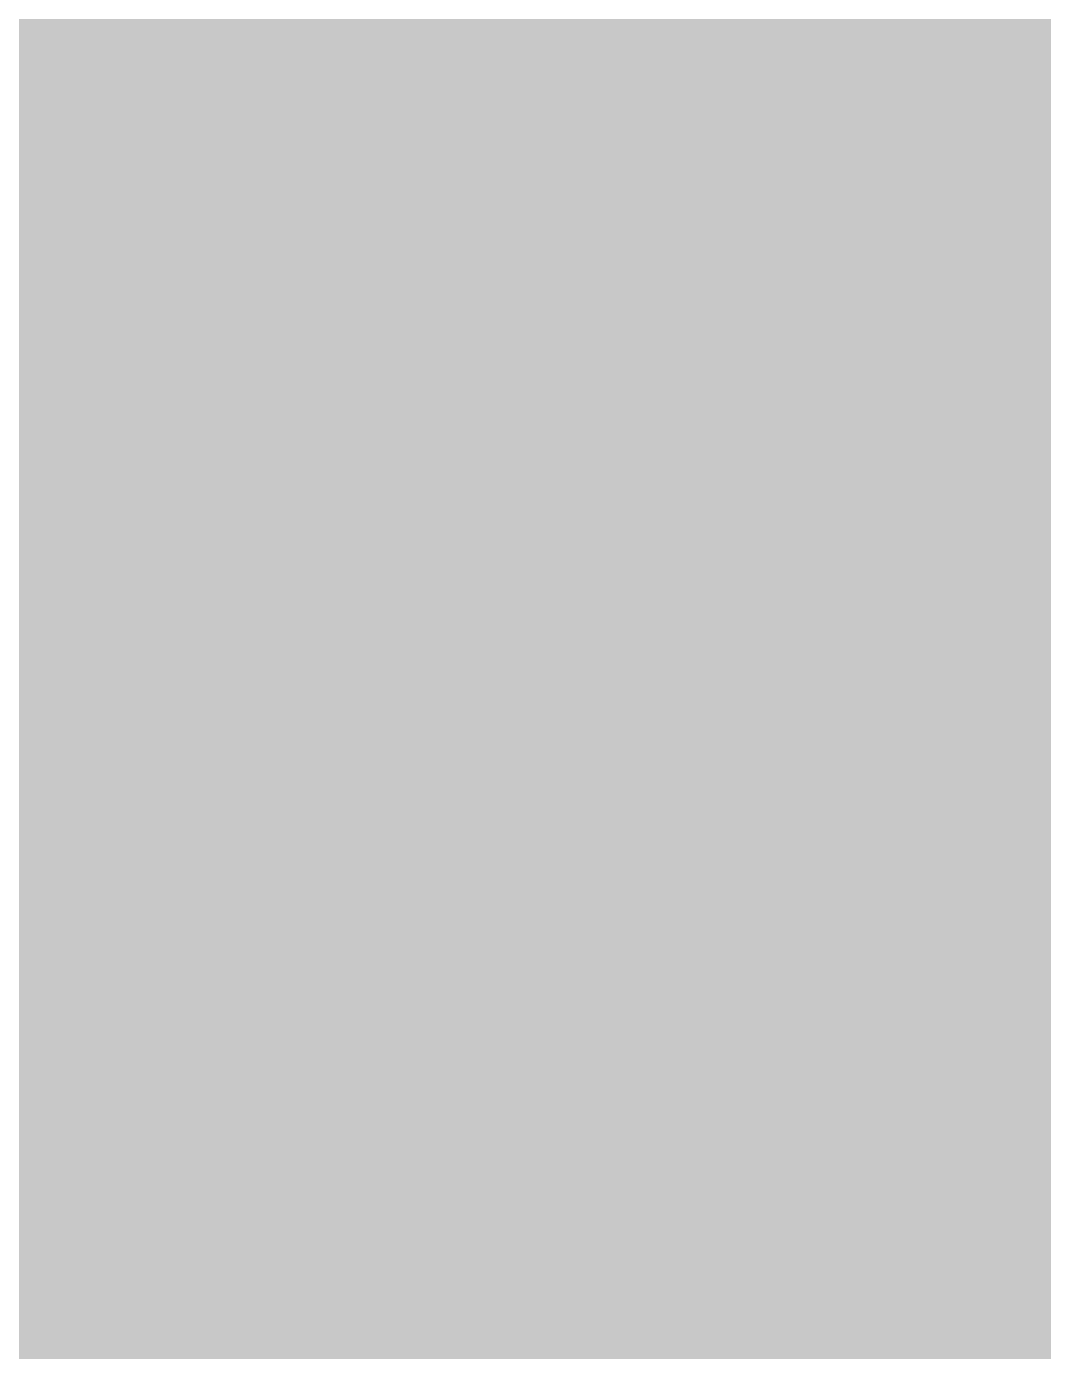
# Model space of a CAD drawing. Header units: millimetres. Extents: x 0 to 210, y 0 to 297.
# Drawn here: x 82.04 to 92.41, y 225.11 to 238.63 of the extents above; entities that cross this region are included whole.
import ezdxf

# ---------------------------------------------------------------- set-up
doc = ezdxf.new("R2010")
doc.units = ezdxf.units.MM
doc.linetypes.add('K5LT32805', pattern=[0])

# ---------------------------------------------------------------- blocks, each defined once
blk = doc.blocks.new('U573')
at = {"true_color": 0x00ffff}
for points in [[(81.745, 238.433), (81.784, 238.444), (83.405, 238.444), (83.431, 238.433)], [(81.784, 238.444), (81.853, 238.463), (83.318, 238.463), (83.405, 238.444)], [(81.853, 238.463), (81.909, 238.468), (83.295, 238.468), (83.318, 238.463)], [(81.909, 238.468), (81.965, 238.473), (83.215, 238.473), (83.295, 238.468)], [(81.499, 238.261), (81.552, 238.318), (83.625, 238.318), (83.685, 238.261)], [(81.552, 238.318), (81.581, 238.339), (83.603, 238.339), (83.625, 238.318)], [(81.581, 238.339), (81.643, 238.384), (83.533, 238.384), (83.603, 238.339)], [(81.643, 238.384), (81.677, 238.4), (83.509, 238.4), (83.533, 238.384)], [(81.677, 238.4), (81.745, 238.433), (83.431, 238.433), (83.509, 238.4)], [(81.413, 238.142), (81.432, 238.17), (83.751, 238.17), (83.765, 238.142)], [(81.432, 238.17), (81.475, 238.236), (83.703, 238.236), (83.751, 238.17)], [(81.475, 238.236), (81.499, 238.261), (83.685, 238.261), (83.703, 238.236)], [(81.353, 237.96), (81.37, 238.038), (83.809, 238.038), (83.83, 237.96)], [(81.37, 238.038), (81.383, 238.069), (83.8, 238.069), (83.809, 238.038)], [(81.383, 238.069), (81.413, 238.142), (83.765, 238.142), (83.8, 238.069)], [(81.34, 237.848), (81.345, 237.928), (83.833, 237.928), (83.84, 237.848)], [(81.345, 237.928), (81.353, 237.96), (83.83, 237.96), (83.833, 237.928)], [(81.34, 235.098), (81.34, 237.848), (83.84, 237.848), (83.84, 235.098)], [(81.348, 235.019), (81.34, 235.098), (83.84, 235.098), (83.835, 235.019)], [(81.35, 234.986), (81.348, 235.019), (83.835, 235.019), (83.828, 234.986)], [(81.372, 234.909), (81.35, 234.986), (83.828, 234.986), (83.811, 234.909)], [(81.381, 234.878), (81.372, 234.909), (83.811, 234.909), (83.798, 234.878)], [(81.416, 234.805), (81.381, 234.878), (83.798, 234.878), (83.767, 234.805)], [(81.43, 234.776), (81.416, 234.805), (83.767, 234.805), (83.749, 234.776)], [(81.478, 234.711), (81.43, 234.776), (83.749, 234.776), (83.706, 234.711)], [(81.496, 234.685), (81.478, 234.711), (83.706, 234.711), (83.682, 234.685)], [(81.556, 234.629), (81.496, 234.685), (83.682, 234.685), (83.628, 234.629)], [(81.578, 234.608), (81.556, 234.629), (83.628, 234.629), (83.599, 234.608)], [(81.647, 234.563), (81.578, 234.608), (83.599, 234.608), (83.537, 234.563)], [(81.672, 234.546), (81.647, 234.563), (83.537, 234.563), (83.504, 234.546)], [(81.75, 234.513), (81.672, 234.546), (83.504, 234.546), (83.436, 234.513)], [(81.776, 234.503), (81.75, 234.513), (83.436, 234.513), (83.397, 234.503)], [(81.863, 234.483), (81.776, 234.503), (83.397, 234.503), (83.327, 234.483)], [(81.886, 234.478), (81.863, 234.483), (83.327, 234.483), (83.272, 234.478)], [(81.965, 234.473), (81.886, 234.478), (83.272, 234.478), (83.215, 234.473)]]:
    blk.add_hatch(color=4, dxfattribs=at).paths.add_polyline_path(points)
blk = doc.blocks.new('U574')
at = {"true_color": 0x00ffff}
for points in [[(85.745, 238.433), (85.784, 238.444), (87.405, 238.444), (87.431, 238.433)], [(85.784, 238.444), (85.853, 238.463), (87.318, 238.463), (87.405, 238.444)], [(85.853, 238.463), (85.909, 238.468), (87.295, 238.468), (87.318, 238.463)], [(85.909, 238.468), (85.965, 238.473), (87.215, 238.473), (87.295, 238.468)], [(85.499, 238.261), (85.552, 238.318), (87.625, 238.318), (87.685, 238.261)], [(85.552, 238.318), (85.581, 238.339), (87.603, 238.339), (87.625, 238.318)], [(85.581, 238.339), (85.643, 238.384), (87.533, 238.384), (87.603, 238.339)], [(85.643, 238.384), (85.677, 238.4), (87.509, 238.4), (87.533, 238.384)], [(85.677, 238.4), (85.745, 238.433), (87.431, 238.433), (87.509, 238.4)], [(85.413, 238.142), (85.432, 238.17), (87.751, 238.17), (87.765, 238.142)], [(85.432, 238.17), (85.475, 238.236), (87.703, 238.236), (87.751, 238.17)], [(85.475, 238.236), (85.499, 238.261), (87.685, 238.261), (87.703, 238.236)], [(85.353, 237.96), (85.37, 238.038), (87.809, 238.038), (87.83, 237.96)], [(85.37, 238.038), (85.383, 238.069), (87.8, 238.069), (87.809, 238.038)], [(85.383, 238.069), (85.413, 238.142), (87.765, 238.142), (87.8, 238.069)], [(85.34, 237.848), (85.345, 237.928), (87.833, 237.928), (87.84, 237.848)], [(85.345, 237.928), (85.353, 237.96), (87.83, 237.96), (87.833, 237.928)], [(85.34, 235.098), (85.34, 237.848), (87.84, 237.848), (87.84, 235.098)], [(85.348, 235.019), (85.34, 235.098), (87.84, 235.098), (87.835, 235.019)], [(85.35, 234.986), (85.348, 235.019), (87.835, 235.019), (87.828, 234.986)], [(85.372, 234.909), (85.35, 234.986), (87.828, 234.986), (87.811, 234.909)], [(85.381, 234.878), (85.372, 234.909), (87.811, 234.909), (87.798, 234.878)], [(85.416, 234.805), (85.381, 234.878), (87.798, 234.878), (87.767, 234.805)], [(85.43, 234.776), (85.416, 234.805), (87.767, 234.805), (87.749, 234.776)], [(85.478, 234.711), (85.43, 234.776), (87.749, 234.776), (87.706, 234.711)], [(85.496, 234.685), (85.478, 234.711), (87.706, 234.711), (87.682, 234.685)], [(85.556, 234.629), (85.496, 234.685), (87.682, 234.685), (87.628, 234.629)], [(85.578, 234.608), (85.556, 234.629), (87.628, 234.629), (87.599, 234.608)], [(85.647, 234.563), (85.578, 234.608), (87.599, 234.608), (87.537, 234.563)], [(85.672, 234.546), (85.647, 234.563), (87.537, 234.563), (87.504, 234.546)], [(85.75, 234.513), (85.672, 234.546), (87.504, 234.546), (87.436, 234.513)], [(85.776, 234.503), (85.75, 234.513), (87.436, 234.513), (87.397, 234.503)], [(85.863, 234.483), (85.776, 234.503), (87.397, 234.503), (87.327, 234.483)], [(85.886, 234.478), (85.863, 234.483), (87.327, 234.483), (87.272, 234.478)], [(85.965, 234.473), (85.886, 234.478), (87.272, 234.478), (87.215, 234.473)]]:
    blk.add_hatch(color=4, dxfattribs=at).paths.add_polyline_path(points)
blk = doc.blocks.new('U575')
at = {"true_color": 0x00ffff}
for points in [[(85.581, 229.089), (85.643, 229.134), (87.533, 229.134), (87.603, 229.089)], [(85.643, 229.134), (85.677, 229.15), (87.509, 229.15), (87.533, 229.134)], [(85.677, 229.15), (85.745, 229.183), (87.431, 229.183), (87.509, 229.15)], [(85.745, 229.183), (85.784, 229.194), (87.405, 229.194), (87.431, 229.183)], [(85.784, 229.194), (85.853, 229.213), (87.318, 229.213), (87.405, 229.194)], [(85.853, 229.213), (85.909, 229.218), (87.295, 229.218), (87.318, 229.213)], [(85.909, 229.218), (85.965, 229.223), (87.215, 229.223), (87.295, 229.218)], [(85.432, 228.92), (85.475, 228.986), (87.703, 228.986), (87.751, 228.92)], [(85.475, 228.986), (85.499, 229.011), (87.685, 229.011), (87.703, 228.986)], [(85.499, 229.011), (85.552, 229.068), (87.625, 229.068), (87.685, 229.011)], [(85.552, 229.068), (85.581, 229.089), (87.603, 229.089), (87.625, 229.068)], [(85.383, 228.819), (85.413, 228.892), (87.765, 228.892), (87.8, 228.819)], [(85.413, 228.892), (85.432, 228.92), (87.751, 228.92), (87.765, 228.892)], [(85.345, 228.678), (85.353, 228.71), (87.83, 228.71), (87.833, 228.678)], [(85.353, 228.71), (85.37, 228.788), (87.809, 228.788), (87.83, 228.71)], [(85.37, 228.788), (85.383, 228.819), (87.8, 228.819), (87.809, 228.788)], [(85.34, 228.598), (85.345, 228.678), (87.833, 228.678), (87.84, 228.598)], [(85.34, 225.848), (85.34, 228.598), (87.84, 228.598), (87.84, 225.848)], [(85.348, 225.769), (85.34, 225.848), (87.84, 225.848), (87.835, 225.769)], [(85.35, 225.736), (85.348, 225.769), (87.835, 225.769), (87.828, 225.736)], [(85.372, 225.659), (85.35, 225.736), (87.828, 225.736), (87.811, 225.659)], [(85.381, 225.628), (85.372, 225.659), (87.811, 225.659), (87.798, 225.628)], [(85.416, 225.555), (85.381, 225.628), (87.798, 225.628), (87.767, 225.555)], [(85.43, 225.526), (85.416, 225.555), (87.767, 225.555), (87.749, 225.526)], [(85.478, 225.461), (85.43, 225.526), (87.749, 225.526), (87.706, 225.461)], [(85.496, 225.435), (85.478, 225.461), (87.706, 225.461), (87.682, 225.435)], [(85.556, 225.379), (85.496, 225.435), (87.682, 225.435), (87.628, 225.379)], [(85.578, 225.358), (85.556, 225.379), (87.628, 225.379), (87.599, 225.358)], [(85.647, 225.313), (85.578, 225.358), (87.599, 225.358), (87.537, 225.313)], [(85.672, 225.296), (85.647, 225.313), (87.537, 225.313), (87.504, 225.296)], [(85.75, 225.263), (85.672, 225.296), (87.504, 225.296), (87.436, 225.263)], [(85.776, 225.253), (85.75, 225.263), (87.436, 225.263), (87.397, 225.253)], [(85.863, 225.233), (85.776, 225.253), (87.397, 225.253), (87.327, 225.233)], [(85.886, 225.228), (85.863, 225.233), (87.327, 225.233), (87.272, 225.228)], [(85.965, 225.223), (85.886, 225.228), (87.272, 225.228), (87.215, 225.223)]]:
    blk.add_hatch(color=4, dxfattribs=at).paths.add_polyline_path(points)
blk = doc.blocks.new('U576')
at = {"true_color": 0x00ffff}
for points in [[(89.581, 229.089), (89.643, 229.134), (91.533, 229.134), (91.603, 229.089)], [(89.643, 229.134), (89.677, 229.15), (91.509, 229.15), (91.533, 229.134)], [(89.677, 229.15), (89.745, 229.183), (91.431, 229.183), (91.509, 229.15)], [(89.745, 229.183), (89.784, 229.194), (91.405, 229.194), (91.431, 229.183)], [(89.784, 229.194), (89.853, 229.213), (91.318, 229.213), (91.405, 229.194)], [(89.853, 229.213), (89.909, 229.218), (91.295, 229.218), (91.318, 229.213)], [(89.909, 229.218), (89.965, 229.223), (91.215, 229.223), (91.295, 229.218)], [(89.432, 228.92), (89.475, 228.986), (91.703, 228.986), (91.751, 228.92)], [(89.475, 228.986), (89.499, 229.011), (91.685, 229.011), (91.703, 228.986)], [(89.499, 229.011), (89.552, 229.068), (91.625, 229.068), (91.685, 229.011)], [(89.552, 229.068), (89.581, 229.089), (91.603, 229.089), (91.625, 229.068)], [(89.383, 228.819), (89.413, 228.892), (91.765, 228.892), (91.8, 228.819)], [(89.413, 228.892), (89.432, 228.92), (91.751, 228.92), (91.765, 228.892)], [(89.345, 228.678), (89.353, 228.71), (91.83, 228.71), (91.833, 228.678)], [(89.353, 228.71), (89.37, 228.788), (91.809, 228.788), (91.83, 228.71)], [(89.37, 228.788), (89.383, 228.819), (91.8, 228.819), (91.809, 228.788)], [(89.34, 228.598), (89.345, 228.678), (91.833, 228.678), (91.84, 228.598)], [(89.34, 225.848), (89.34, 228.598), (91.84, 228.598), (91.84, 225.848)], [(89.348, 225.769), (89.34, 225.848), (91.84, 225.848), (91.835, 225.769)], [(89.35, 225.736), (89.348, 225.769), (91.835, 225.769), (91.828, 225.736)], [(89.372, 225.659), (89.35, 225.736), (91.828, 225.736), (91.811, 225.659)], [(89.381, 225.628), (89.372, 225.659), (91.811, 225.659), (91.798, 225.628)], [(89.416, 225.555), (89.381, 225.628), (91.798, 225.628), (91.767, 225.555)], [(89.43, 225.526), (89.416, 225.555), (91.767, 225.555), (91.749, 225.526)], [(89.478, 225.461), (89.43, 225.526), (91.749, 225.526), (91.706, 225.461)], [(89.496, 225.435), (89.478, 225.461), (91.706, 225.461), (91.682, 225.435)], [(89.556, 225.379), (89.496, 225.435), (91.682, 225.435), (91.628, 225.379)], [(89.578, 225.358), (89.556, 225.379), (91.628, 225.379), (91.599, 225.358)], [(89.647, 225.313), (89.578, 225.358), (91.599, 225.358), (91.537, 225.313)], [(89.672, 225.296), (89.647, 225.313), (91.537, 225.313), (91.504, 225.296)], [(89.75, 225.263), (89.672, 225.296), (91.504, 225.296), (91.436, 225.263)], [(89.776, 225.253), (89.75, 225.263), (91.436, 225.263), (91.397, 225.253)], [(89.863, 225.233), (89.776, 225.253), (91.397, 225.253), (91.327, 225.233)], [(89.886, 225.228), (89.863, 225.233), (91.327, 225.233), (91.272, 225.228)], [(89.965, 225.223), (89.886, 225.228), (91.272, 225.228), (91.215, 225.223)]]:
    blk.add_hatch(color=4, dxfattribs=at).paths.add_polyline_path(points)
blk = doc.blocks.new('U577')
at = {"true_color": 0x00ffff}
for points in [[(81.581, 229.089), (81.643, 229.134), (83.533, 229.134), (83.603, 229.089)], [(81.643, 229.134), (81.677, 229.15), (83.509, 229.15), (83.533, 229.134)], [(81.677, 229.15), (81.745, 229.183), (83.431, 229.183), (83.509, 229.15)], [(81.745, 229.183), (81.784, 229.194), (83.405, 229.194), (83.431, 229.183)], [(81.784, 229.194), (81.853, 229.213), (83.318, 229.213), (83.405, 229.194)], [(81.853, 229.213), (81.909, 229.218), (83.295, 229.218), (83.318, 229.213)], [(81.909, 229.218), (81.965, 229.223), (83.215, 229.223), (83.295, 229.218)], [(81.432, 228.92), (81.475, 228.986), (83.703, 228.986), (83.751, 228.92)], [(81.475, 228.986), (81.499, 229.011), (83.685, 229.011), (83.703, 228.986)], [(81.499, 229.011), (81.552, 229.068), (83.625, 229.068), (83.685, 229.011)], [(81.552, 229.068), (81.581, 229.089), (83.603, 229.089), (83.625, 229.068)], [(81.383, 228.819), (81.413, 228.892), (83.765, 228.892), (83.8, 228.819)], [(81.413, 228.892), (81.432, 228.92), (83.751, 228.92), (83.765, 228.892)], [(81.345, 228.678), (81.353, 228.71), (83.83, 228.71), (83.833, 228.678)], [(81.353, 228.71), (81.37, 228.788), (83.809, 228.788), (83.83, 228.71)], [(81.37, 228.788), (81.383, 228.819), (83.8, 228.819), (83.809, 228.788)], [(81.34, 228.598), (81.345, 228.678), (83.833, 228.678), (83.84, 228.598)], [(81.34, 225.848), (81.34, 228.598), (83.84, 228.598), (83.84, 225.848)], [(81.348, 225.769), (81.34, 225.848), (83.84, 225.848), (83.835, 225.769)], [(81.35, 225.736), (81.348, 225.769), (83.835, 225.769), (83.828, 225.736)], [(81.372, 225.659), (81.35, 225.736), (83.828, 225.736), (83.811, 225.659)], [(81.381, 225.628), (81.372, 225.659), (83.811, 225.659), (83.798, 225.628)], [(81.416, 225.555), (81.381, 225.628), (83.798, 225.628), (83.767, 225.555)], [(81.43, 225.526), (81.416, 225.555), (83.767, 225.555), (83.749, 225.526)], [(81.478, 225.461), (81.43, 225.526), (83.749, 225.526), (83.706, 225.461)], [(81.496, 225.435), (81.478, 225.461), (83.706, 225.461), (83.682, 225.435)], [(81.556, 225.379), (81.496, 225.435), (83.682, 225.435), (83.628, 225.379)], [(81.578, 225.358), (81.556, 225.379), (83.628, 225.379), (83.599, 225.358)], [(81.647, 225.313), (81.578, 225.358), (83.599, 225.358), (83.537, 225.313)], [(81.672, 225.296), (81.647, 225.313), (83.537, 225.313), (83.504, 225.296)], [(81.75, 225.263), (81.672, 225.296), (83.504, 225.296), (83.436, 225.263)], [(81.776, 225.253), (81.75, 225.263), (83.436, 225.263), (83.397, 225.253)], [(81.863, 225.233), (81.776, 225.253), (83.397, 225.253), (83.327, 225.233)], [(81.886, 225.228), (81.863, 225.233), (83.327, 225.233), (83.272, 225.228)], [(81.965, 225.223), (81.886, 225.228), (83.272, 225.228), (83.215, 225.223)]]:
    blk.add_hatch(color=4, dxfattribs=at).paths.add_polyline_path(points)
blk = doc.blocks.new('U578')
at = {"true_color": 0x00ffff}
for points in [[(89.745, 238.433), (89.784, 238.444), (91.405, 238.444), (91.431, 238.433)], [(89.784, 238.444), (89.853, 238.463), (91.318, 238.463), (91.405, 238.444)], [(89.853, 238.463), (89.909, 238.468), (91.295, 238.468), (91.318, 238.463)], [(89.909, 238.468), (89.965, 238.473), (91.215, 238.473), (91.295, 238.468)], [(89.499, 238.261), (89.552, 238.318), (91.625, 238.318), (91.685, 238.261)], [(89.552, 238.318), (89.581, 238.339), (91.603, 238.339), (91.625, 238.318)], [(89.581, 238.339), (89.643, 238.384), (91.533, 238.384), (91.603, 238.339)], [(89.643, 238.384), (89.677, 238.4), (91.509, 238.4), (91.533, 238.384)], [(89.677, 238.4), (89.745, 238.433), (91.431, 238.433), (91.509, 238.4)], [(89.413, 238.142), (89.432, 238.17), (91.751, 238.17), (91.765, 238.142)], [(89.432, 238.17), (89.475, 238.236), (91.703, 238.236), (91.751, 238.17)], [(89.475, 238.236), (89.499, 238.261), (91.685, 238.261), (91.703, 238.236)], [(89.353, 237.96), (89.37, 238.038), (91.809, 238.038), (91.83, 237.96)], [(89.37, 238.038), (89.383, 238.069), (91.8, 238.069), (91.809, 238.038)], [(89.383, 238.069), (89.413, 238.142), (91.765, 238.142), (91.8, 238.069)], [(89.34, 237.848), (89.345, 237.928), (91.833, 237.928), (91.84, 237.848)], [(89.345, 237.928), (89.353, 237.96), (91.83, 237.96), (91.833, 237.928)], [(89.34, 235.098), (89.34, 237.848), (91.84, 237.848), (91.84, 235.098)], [(89.348, 235.019), (89.34, 235.098), (91.84, 235.098), (91.835, 235.019)], [(89.35, 234.986), (89.348, 235.019), (91.835, 235.019), (91.828, 234.986)], [(89.372, 234.909), (89.35, 234.986), (91.828, 234.986), (91.811, 234.909)], [(89.381, 234.878), (89.372, 234.909), (91.811, 234.909), (91.798, 234.878)], [(89.416, 234.805), (89.381, 234.878), (91.798, 234.878), (91.767, 234.805)], [(89.43, 234.776), (89.416, 234.805), (91.767, 234.805), (91.749, 234.776)], [(89.478, 234.711), (89.43, 234.776), (91.749, 234.776), (91.706, 234.711)], [(89.496, 234.685), (89.478, 234.711), (91.706, 234.711), (91.682, 234.685)], [(89.556, 234.629), (89.496, 234.685), (91.682, 234.685), (91.628, 234.629)], [(89.578, 234.608), (89.556, 234.629), (91.628, 234.629), (91.599, 234.608)], [(89.647, 234.563), (89.578, 234.608), (91.599, 234.608), (91.537, 234.563)], [(89.672, 234.546), (89.647, 234.563), (91.537, 234.563), (91.504, 234.546)], [(89.75, 234.513), (89.672, 234.546), (91.504, 234.546), (91.436, 234.513)], [(89.776, 234.503), (89.75, 234.513), (91.436, 234.513), (91.397, 234.503)], [(89.863, 234.483), (89.776, 234.503), (91.397, 234.503), (91.327, 234.483)], [(89.886, 234.478), (89.863, 234.483), (91.327, 234.483), (91.272, 234.478)], [(89.965, 234.473), (89.886, 234.478), (91.272, 234.478), (91.215, 234.473)]]:
    blk.add_hatch(color=4, dxfattribs=at).paths.add_polyline_path(points)
blk = doc.blocks.new('U1171')
at = {"true_color": 0x0000ff}
for points in [[(81.844, 238.565), (81.947, 238.573), (83.263, 238.573), (83.32, 238.565)], [(81.947, 238.573), (81.965, 238.575), (83.215, 238.575), (83.263, 238.573)], [(81.515, 238.418), (81.579, 238.461), (83.606, 238.461), (83.662, 238.418)], [(81.579, 238.461), (81.616, 238.485), (83.56, 238.485), (83.606, 238.461)], [(81.616, 238.485), (81.688, 238.518), (83.498, 238.518), (83.56, 238.485)], [(81.688, 238.518), (81.727, 238.535), (83.446, 238.535), (83.498, 238.518)], [(81.727, 238.535), (81.808, 238.555), (83.383, 238.555), (83.446, 238.535)], [(81.808, 238.555), (81.844, 238.565), (83.32, 238.565), (83.383, 238.555)], [(81.398, 238.299), (81.426, 238.335), (83.751, 238.335), (83.785, 238.299)], [(81.426, 238.335), (81.482, 238.388), (83.702, 238.388), (83.751, 238.335)], [(81.482, 238.388), (81.515, 238.418), (83.662, 238.418), (83.702, 238.388)], [(81.296, 238.131), (81.331, 238.198), (83.852, 238.198), (83.882, 238.131)], [(81.331, 238.198), (81.352, 238.239), (83.825, 238.239), (83.852, 238.198)], [(81.352, 238.239), (81.398, 238.299), (83.785, 238.299), (83.825, 238.239)], [(81.258, 238.016), (81.282, 238.087), (83.902, 238.087), (83.92, 238.016)], [(81.282, 238.087), (81.296, 238.131), (83.882, 238.131), (83.902, 238.087)], [(81.24, 237.896), (81.251, 237.969), (83.932, 237.969), (83.938, 237.896)], [(81.251, 237.969), (81.258, 238.016), (83.92, 238.016), (83.932, 237.969)], [(81.239, 237.848), (81.24, 237.896), (83.938, 237.896), (83.942, 237.848)], [(81.239, 235.098), (81.239, 237.848), (83.942, 237.848), (83.942, 235.098)], [(81.243, 235.051), (81.239, 235.098), (83.942, 235.098), (83.94, 235.051)], [(81.249, 234.977), (81.243, 235.051), (83.94, 235.051), (83.929, 234.977)], [(81.261, 234.931), (81.249, 234.977), (83.929, 234.977), (83.922, 234.931)], [(81.279, 234.86), (81.261, 234.931), (83.922, 234.931), (83.899, 234.86)], [(81.299, 234.815), (81.279, 234.86), (83.899, 234.86), (83.885, 234.815)], [(81.328, 234.749), (81.299, 234.815), (83.885, 234.815), (83.85, 234.749)], [(81.355, 234.708), (81.328, 234.749), (83.85, 234.749), (83.828, 234.708)], [(81.395, 234.648), (81.355, 234.708), (83.828, 234.708), (83.782, 234.648)], [(81.429, 234.611), (81.395, 234.648), (83.782, 234.648), (83.755, 234.611)], [(81.478, 234.559), (81.429, 234.611), (83.755, 234.611), (83.699, 234.559)], [(81.519, 234.528), (81.478, 234.559), (83.699, 234.559), (83.666, 234.528)], [(81.575, 234.485), (81.519, 234.528), (83.666, 234.528), (83.601, 234.485)], [(81.621, 234.461), (81.575, 234.485), (83.601, 234.485), (83.565, 234.461)], [(81.682, 234.429), (81.621, 234.461), (83.565, 234.461), (83.492, 234.429)], [(81.734, 234.412), (81.682, 234.429), (83.492, 234.429), (83.454, 234.412)], [(81.798, 234.391), (81.734, 234.412), (83.454, 234.412), (83.373, 234.391)], [(81.861, 234.382), (81.798, 234.391), (83.373, 234.391), (83.336, 234.382)], [(81.918, 234.373), (81.861, 234.382), (83.336, 234.382), (83.234, 234.373)], [(81.965, 234.372), (81.918, 234.373), (83.234, 234.373), (83.215, 234.372)]]:
    blk.add_hatch(color=5, dxfattribs=at).paths.add_polyline_path(points)
blk = doc.blocks.new('U1172')
at = {"true_color": 0x0000ff}
for points in [[(85.844, 238.565), (85.947, 238.573), (87.263, 238.573), (87.32, 238.565)], [(85.947, 238.573), (85.965, 238.575), (87.215, 238.575), (87.263, 238.573)], [(85.515, 238.418), (85.579, 238.461), (87.606, 238.461), (87.662, 238.418)], [(85.579, 238.461), (85.616, 238.485), (87.56, 238.485), (87.606, 238.461)], [(85.616, 238.485), (85.688, 238.518), (87.498, 238.518), (87.56, 238.485)], [(85.688, 238.518), (85.727, 238.535), (87.446, 238.535), (87.498, 238.518)], [(85.727, 238.535), (85.808, 238.555), (87.383, 238.555), (87.446, 238.535)], [(85.808, 238.555), (85.844, 238.565), (87.32, 238.565), (87.383, 238.555)], [(85.398, 238.299), (85.426, 238.335), (87.751, 238.335), (87.785, 238.299)], [(85.426, 238.335), (85.482, 238.388), (87.702, 238.388), (87.751, 238.335)], [(85.482, 238.388), (85.515, 238.418), (87.662, 238.418), (87.702, 238.388)], [(85.296, 238.131), (85.331, 238.198), (87.852, 238.198), (87.882, 238.131)], [(85.331, 238.198), (85.352, 238.239), (87.825, 238.239), (87.852, 238.198)], [(85.352, 238.239), (85.398, 238.299), (87.785, 238.299), (87.825, 238.239)], [(85.258, 238.016), (85.282, 238.087), (87.902, 238.087), (87.92, 238.016)], [(85.282, 238.087), (85.296, 238.131), (87.882, 238.131), (87.902, 238.087)], [(85.24, 237.896), (85.251, 237.969), (87.932, 237.969), (87.938, 237.896)], [(85.251, 237.969), (85.258, 238.016), (87.92, 238.016), (87.932, 237.969)], [(85.239, 237.848), (85.24, 237.896), (87.938, 237.896), (87.942, 237.848)], [(85.239, 235.098), (85.239, 237.848), (87.942, 237.848), (87.942, 235.098)], [(85.243, 235.051), (85.239, 235.098), (87.942, 235.098), (87.94, 235.051)], [(85.249, 234.977), (85.243, 235.051), (87.94, 235.051), (87.929, 234.977)], [(85.261, 234.931), (85.249, 234.977), (87.929, 234.977), (87.922, 234.931)], [(85.279, 234.86), (85.261, 234.931), (87.922, 234.931), (87.899, 234.86)], [(85.299, 234.815), (85.279, 234.86), (87.899, 234.86), (87.885, 234.815)], [(85.328, 234.749), (85.299, 234.815), (87.885, 234.815), (87.85, 234.749)], [(85.355, 234.708), (85.328, 234.749), (87.85, 234.749), (87.828, 234.708)], [(85.395, 234.648), (85.355, 234.708), (87.828, 234.708), (87.782, 234.648)], [(85.429, 234.611), (85.395, 234.648), (87.782, 234.648), (87.755, 234.611)], [(85.478, 234.559), (85.429, 234.611), (87.755, 234.611), (87.699, 234.559)], [(85.519, 234.528), (85.478, 234.559), (87.699, 234.559), (87.666, 234.528)], [(85.575, 234.485), (85.519, 234.528), (87.666, 234.528), (87.601, 234.485)], [(85.621, 234.461), (85.575, 234.485), (87.601, 234.485), (87.565, 234.461)], [(85.682, 234.429), (85.621, 234.461), (87.565, 234.461), (87.492, 234.429)], [(85.734, 234.412), (85.682, 234.429), (87.492, 234.429), (87.454, 234.412)], [(85.798, 234.391), (85.734, 234.412), (87.454, 234.412), (87.373, 234.391)], [(85.861, 234.382), (85.798, 234.391), (87.373, 234.391), (87.336, 234.382)], [(85.918, 234.373), (85.861, 234.382), (87.336, 234.382), (87.234, 234.373)], [(85.965, 234.372), (85.918, 234.373), (87.234, 234.373), (87.215, 234.372)]]:
    blk.add_hatch(color=5, dxfattribs=at).paths.add_polyline_path(points)
blk = doc.blocks.new('U1173')
at = {"true_color": 0x0000ff}
for points in [[(85.616, 229.235), (85.688, 229.268), (87.498, 229.268), (87.56, 229.235)], [(85.688, 229.268), (85.727, 229.285), (87.446, 229.285), (87.498, 229.268)], [(85.727, 229.285), (85.808, 229.305), (87.383, 229.305), (87.446, 229.285)], [(85.808, 229.305), (85.844, 229.315), (87.32, 229.315), (87.383, 229.305)], [(85.844, 229.315), (85.947, 229.323), (87.263, 229.323), (87.32, 229.315)], [(85.947, 229.323), (85.965, 229.325), (87.215, 229.325), (87.263, 229.323)], [(85.426, 229.085), (85.482, 229.138), (87.702, 229.138), (87.751, 229.085)], [(85.482, 229.138), (85.515, 229.168), (87.662, 229.168), (87.702, 229.138)], [(85.515, 229.168), (85.579, 229.211), (87.606, 229.211), (87.662, 229.168)], [(85.579, 229.211), (85.616, 229.235), (87.56, 229.235), (87.606, 229.211)], [(85.331, 228.948), (85.352, 228.989), (87.825, 228.989), (87.852, 228.948)], [(85.352, 228.989), (85.398, 229.049), (87.785, 229.049), (87.825, 228.989)], [(85.398, 229.049), (85.426, 229.085), (87.751, 229.085), (87.785, 229.049)], [(85.282, 228.837), (85.296, 228.881), (87.882, 228.881), (87.902, 228.837)], [(85.296, 228.881), (85.331, 228.948), (87.852, 228.948), (87.882, 228.881)], [(85.24, 228.646), (85.251, 228.719), (87.932, 228.719), (87.938, 228.646)], [(85.251, 228.719), (85.258, 228.766), (87.92, 228.766), (87.932, 228.719)], [(85.258, 228.766), (85.282, 228.837), (87.902, 228.837), (87.92, 228.766)], [(85.239, 228.598), (85.24, 228.646), (87.938, 228.646), (87.942, 228.598)], [(85.239, 225.848), (85.239, 228.598), (87.942, 228.598), (87.942, 225.848)], [(85.243, 225.801), (85.239, 225.848), (87.942, 225.848), (87.94, 225.801)], [(85.249, 225.727), (85.243, 225.801), (87.94, 225.801), (87.929, 225.727)], [(85.261, 225.681), (85.249, 225.727), (87.929, 225.727), (87.922, 225.681)], [(85.279, 225.61), (85.261, 225.681), (87.922, 225.681), (87.899, 225.61)], [(85.299, 225.565), (85.279, 225.61), (87.899, 225.61), (87.885, 225.565)], [(85.328, 225.499), (85.299, 225.565), (87.885, 225.565), (87.85, 225.499)], [(85.355, 225.458), (85.328, 225.499), (87.85, 225.499), (87.828, 225.458)], [(85.395, 225.398), (85.355, 225.458), (87.828, 225.458), (87.782, 225.398)], [(85.429, 225.361), (85.395, 225.398), (87.782, 225.398), (87.755, 225.361)], [(85.478, 225.309), (85.429, 225.361), (87.755, 225.361), (87.699, 225.309)], [(85.519, 225.278), (85.478, 225.309), (87.699, 225.309), (87.666, 225.278)], [(85.575, 225.235), (85.519, 225.278), (87.666, 225.278), (87.601, 225.235)], [(85.621, 225.211), (85.575, 225.235), (87.601, 225.235), (87.565, 225.211)], [(85.682, 225.179), (85.621, 225.211), (87.565, 225.211), (87.492, 225.179)], [(85.734, 225.162), (85.682, 225.179), (87.492, 225.179), (87.454, 225.162)], [(85.798, 225.141), (85.734, 225.162), (87.454, 225.162), (87.373, 225.141)], [(85.861, 225.132), (85.798, 225.141), (87.373, 225.141), (87.336, 225.132)], [(85.918, 225.123), (85.861, 225.132), (87.336, 225.132), (87.234, 225.123)], [(85.965, 225.122), (85.918, 225.123), (87.234, 225.123), (87.215, 225.122)]]:
    blk.add_hatch(color=5, dxfattribs=at).paths.add_polyline_path(points)
blk = doc.blocks.new('U1174')
at = {"true_color": 0x0000ff}
for points in [[(89.616, 229.235), (89.688, 229.268), (91.498, 229.268), (91.56, 229.235)], [(89.688, 229.268), (89.727, 229.285), (91.446, 229.285), (91.498, 229.268)], [(89.727, 229.285), (89.808, 229.305), (91.383, 229.305), (91.446, 229.285)], [(89.808, 229.305), (89.844, 229.315), (91.32, 229.315), (91.383, 229.305)], [(89.844, 229.315), (89.947, 229.323), (91.263, 229.323), (91.32, 229.315)], [(89.947, 229.323), (89.965, 229.325), (91.215, 229.325), (91.263, 229.323)], [(89.426, 229.085), (89.482, 229.138), (91.702, 229.138), (91.751, 229.085)], [(89.482, 229.138), (89.515, 229.168), (91.662, 229.168), (91.702, 229.138)], [(89.515, 229.168), (89.579, 229.211), (91.606, 229.211), (91.662, 229.168)], [(89.579, 229.211), (89.616, 229.235), (91.56, 229.235), (91.606, 229.211)], [(89.331, 228.948), (89.352, 228.989), (91.825, 228.989), (91.852, 228.948)], [(89.352, 228.989), (89.398, 229.049), (91.785, 229.049), (91.825, 228.989)], [(89.398, 229.049), (89.426, 229.085), (91.751, 229.085), (91.785, 229.049)], [(89.282, 228.837), (89.296, 228.881), (91.882, 228.881), (91.902, 228.837)], [(89.296, 228.881), (89.331, 228.948), (91.852, 228.948), (91.882, 228.881)], [(89.24, 228.646), (89.251, 228.719), (91.932, 228.719), (91.938, 228.646)], [(89.251, 228.719), (89.258, 228.766), (91.92, 228.766), (91.932, 228.719)], [(89.258, 228.766), (89.282, 228.837), (91.902, 228.837), (91.92, 228.766)], [(89.239, 228.598), (89.24, 228.646), (91.938, 228.646), (91.942, 228.598)], [(89.239, 225.848), (89.239, 228.598), (91.942, 228.598), (91.942, 225.848)], [(89.243, 225.801), (89.239, 225.848), (91.942, 225.848), (91.94, 225.801)], [(89.249, 225.727), (89.243, 225.801), (91.94, 225.801), (91.929, 225.727)], [(89.261, 225.681), (89.249, 225.727), (91.929, 225.727), (91.922, 225.681)], [(89.279, 225.61), (89.261, 225.681), (91.922, 225.681), (91.899, 225.61)], [(89.299, 225.565), (89.279, 225.61), (91.899, 225.61), (91.885, 225.565)], [(89.328, 225.499), (89.299, 225.565), (91.885, 225.565), (91.85, 225.499)], [(89.355, 225.458), (89.328, 225.499), (91.85, 225.499), (91.828, 225.458)], [(89.395, 225.398), (89.355, 225.458), (91.828, 225.458), (91.782, 225.398)], [(89.429, 225.361), (89.395, 225.398), (91.782, 225.398), (91.755, 225.361)], [(89.478, 225.309), (89.429, 225.361), (91.755, 225.361), (91.699, 225.309)], [(89.519, 225.278), (89.478, 225.309), (91.699, 225.309), (91.666, 225.278)], [(89.575, 225.235), (89.519, 225.278), (91.666, 225.278), (91.601, 225.235)], [(89.621, 225.211), (89.575, 225.235), (91.601, 225.235), (91.565, 225.211)], [(89.682, 225.179), (89.621, 225.211), (91.565, 225.211), (91.492, 225.179)], [(89.734, 225.162), (89.682, 225.179), (91.492, 225.179), (91.454, 225.162)], [(89.798, 225.141), (89.734, 225.162), (91.454, 225.162), (91.373, 225.141)], [(89.861, 225.132), (89.798, 225.141), (91.373, 225.141), (91.336, 225.132)], [(89.918, 225.123), (89.861, 225.132), (91.336, 225.132), (91.234, 225.123)], [(89.965, 225.122), (89.918, 225.123), (91.234, 225.123), (91.215, 225.122)]]:
    blk.add_hatch(color=5, dxfattribs=at).paths.add_polyline_path(points)
blk = doc.blocks.new('U1175')
at = {"true_color": 0x0000ff}
for points in [[(81.616, 229.235), (81.688, 229.268), (83.498, 229.268), (83.56, 229.235)], [(81.688, 229.268), (81.727, 229.285), (83.446, 229.285), (83.498, 229.268)], [(81.727, 229.285), (81.808, 229.305), (83.383, 229.305), (83.446, 229.285)], [(81.808, 229.305), (81.844, 229.315), (83.32, 229.315), (83.383, 229.305)], [(81.844, 229.315), (81.947, 229.323), (83.263, 229.323), (83.32, 229.315)], [(81.947, 229.323), (81.965, 229.325), (83.215, 229.325), (83.263, 229.323)], [(81.426, 229.085), (81.482, 229.138), (83.702, 229.138), (83.751, 229.085)], [(81.482, 229.138), (81.515, 229.168), (83.662, 229.168), (83.702, 229.138)], [(81.515, 229.168), (81.579, 229.211), (83.606, 229.211), (83.662, 229.168)], [(81.579, 229.211), (81.616, 229.235), (83.56, 229.235), (83.606, 229.211)], [(81.331, 228.948), (81.352, 228.989), (83.825, 228.989), (83.852, 228.948)], [(81.352, 228.989), (81.398, 229.049), (83.785, 229.049), (83.825, 228.989)], [(81.398, 229.049), (81.426, 229.085), (83.751, 229.085), (83.785, 229.049)], [(81.282, 228.837), (81.296, 228.881), (83.882, 228.881), (83.902, 228.837)], [(81.296, 228.881), (81.331, 228.948), (83.852, 228.948), (83.882, 228.881)], [(81.24, 228.646), (81.251, 228.719), (83.932, 228.719), (83.938, 228.646)], [(81.251, 228.719), (81.258, 228.766), (83.92, 228.766), (83.932, 228.719)], [(81.258, 228.766), (81.282, 228.837), (83.902, 228.837), (83.92, 228.766)], [(81.239, 228.598), (81.24, 228.646), (83.938, 228.646), (83.942, 228.598)], [(81.239, 225.848), (81.239, 228.598), (83.942, 228.598), (83.942, 225.848)], [(81.243, 225.801), (81.239, 225.848), (83.942, 225.848), (83.94, 225.801)], [(81.249, 225.727), (81.243, 225.801), (83.94, 225.801), (83.929, 225.727)], [(81.261, 225.681), (81.249, 225.727), (83.929, 225.727), (83.922, 225.681)], [(81.279, 225.61), (81.261, 225.681), (83.922, 225.681), (83.899, 225.61)], [(81.299, 225.565), (81.279, 225.61), (83.899, 225.61), (83.885, 225.565)], [(81.328, 225.499), (81.299, 225.565), (83.885, 225.565), (83.85, 225.499)], [(81.355, 225.458), (81.328, 225.499), (83.85, 225.499), (83.828, 225.458)], [(81.395, 225.398), (81.355, 225.458), (83.828, 225.458), (83.782, 225.398)], [(81.429, 225.361), (81.395, 225.398), (83.782, 225.398), (83.755, 225.361)], [(81.478, 225.309), (81.429, 225.361), (83.755, 225.361), (83.699, 225.309)], [(81.519, 225.278), (81.478, 225.309), (83.699, 225.309), (83.666, 225.278)], [(81.575, 225.235), (81.519, 225.278), (83.666, 225.278), (83.601, 225.235)], [(81.621, 225.211), (81.575, 225.235), (83.601, 225.235), (83.565, 225.211)], [(81.682, 225.179), (81.621, 225.211), (83.565, 225.211), (83.492, 225.179)], [(81.734, 225.162), (81.682, 225.179), (83.492, 225.179), (83.454, 225.162)], [(81.798, 225.141), (81.734, 225.162), (83.454, 225.162), (83.373, 225.141)], [(81.861, 225.132), (81.798, 225.141), (83.373, 225.141), (83.336, 225.132)], [(81.918, 225.123), (81.861, 225.132), (83.336, 225.132), (83.234, 225.123)], [(81.965, 225.122), (81.918, 225.123), (83.234, 225.123), (83.215, 225.122)]]:
    blk.add_hatch(color=5, dxfattribs=at).paths.add_polyline_path(points)
blk = doc.blocks.new('U1176')
at = {"true_color": 0x0000ff}
for points in [[(89.844, 238.565), (89.947, 238.573), (91.263, 238.573), (91.32, 238.565)], [(89.947, 238.573), (89.965, 238.575), (91.215, 238.575), (91.263, 238.573)], [(89.515, 238.418), (89.579, 238.461), (91.606, 238.461), (91.662, 238.418)], [(89.579, 238.461), (89.616, 238.485), (91.56, 238.485), (91.606, 238.461)], [(89.616, 238.485), (89.688, 238.518), (91.498, 238.518), (91.56, 238.485)], [(89.688, 238.518), (89.727, 238.535), (91.446, 238.535), (91.498, 238.518)], [(89.727, 238.535), (89.808, 238.555), (91.383, 238.555), (91.446, 238.535)], [(89.808, 238.555), (89.844, 238.565), (91.32, 238.565), (91.383, 238.555)], [(89.398, 238.299), (89.426, 238.335), (91.751, 238.335), (91.785, 238.299)], [(89.426, 238.335), (89.482, 238.388), (91.702, 238.388), (91.751, 238.335)], [(89.482, 238.388), (89.515, 238.418), (91.662, 238.418), (91.702, 238.388)], [(89.296, 238.131), (89.331, 238.198), (91.852, 238.198), (91.882, 238.131)], [(89.331, 238.198), (89.352, 238.239), (91.825, 238.239), (91.852, 238.198)], [(89.352, 238.239), (89.398, 238.299), (91.785, 238.299), (91.825, 238.239)], [(89.258, 238.016), (89.282, 238.087), (91.902, 238.087), (91.92, 238.016)], [(89.282, 238.087), (89.296, 238.131), (91.882, 238.131), (91.902, 238.087)], [(89.24, 237.896), (89.251, 237.969), (91.932, 237.969), (91.938, 237.896)], [(89.251, 237.969), (89.258, 238.016), (91.92, 238.016), (91.932, 237.969)], [(89.239, 237.848), (89.24, 237.896), (91.938, 237.896), (91.942, 237.848)], [(89.239, 235.098), (89.239, 237.848), (91.942, 237.848), (91.942, 235.098)], [(89.243, 235.051), (89.239, 235.098), (91.942, 235.098), (91.94, 235.051)], [(89.249, 234.977), (89.243, 235.051), (91.94, 235.051), (91.929, 234.977)], [(89.261, 234.931), (89.249, 234.977), (91.929, 234.977), (91.922, 234.931)], [(89.279, 234.86), (89.261, 234.931), (91.922, 234.931), (91.899, 234.86)], [(89.299, 234.815), (89.279, 234.86), (91.899, 234.86), (91.885, 234.815)], [(89.328, 234.749), (89.299, 234.815), (91.885, 234.815), (91.85, 234.749)], [(89.355, 234.708), (89.328, 234.749), (91.85, 234.749), (91.828, 234.708)], [(89.395, 234.648), (89.355, 234.708), (91.828, 234.708), (91.782, 234.648)], [(89.429, 234.611), (89.395, 234.648), (91.782, 234.648), (91.755, 234.611)], [(89.478, 234.559), (89.429, 234.611), (91.755, 234.611), (91.699, 234.559)], [(89.519, 234.528), (89.478, 234.559), (91.699, 234.559), (91.666, 234.528)], [(89.575, 234.485), (89.519, 234.528), (91.666, 234.528), (91.601, 234.485)], [(89.621, 234.461), (89.575, 234.485), (91.601, 234.485), (91.565, 234.461)], [(89.682, 234.429), (89.621, 234.461), (91.565, 234.461), (91.492, 234.429)], [(89.734, 234.412), (89.682, 234.429), (91.492, 234.429), (91.454, 234.412)], [(89.798, 234.391), (89.734, 234.412), (91.454, 234.412), (91.373, 234.391)], [(89.861, 234.382), (89.798, 234.391), (91.373, 234.391), (91.336, 234.382)], [(89.918, 234.373), (89.861, 234.382), (91.336, 234.382), (91.234, 234.373)], [(89.965, 234.372), (89.918, 234.373), (91.234, 234.373), (91.215, 234.372)]]:
    blk.add_hatch(color=5, dxfattribs=at).paths.add_polyline_path(points)

msp = doc.modelspace()

# ---------------------------------------------------------------- hatches: boundary and pattern name
msp.add_hatch(color=7).paths.add_polyline_path([(57.616, 209.249), (57.616, 249.199), (170.565, 249.199), (170.565, 209.249)])

# ---------------------------------------------------------------- linework, layer by layer
at = {"color": 4, "linetype": 'K5LT32805', "true_color": 0x00ffff, "const_width": 2.5}
for points in [[(82.59, 227.473), (82.59, 236.473)], [(86.59, 227.473), (86.59, 236.473)], [(90.59, 227.473), (90.59, 236.473)]]:
    msp.add_lwpolyline(points, dxfattribs=at)

# ---------------------------------------------------------------- block references
for name in ['U1171', 'U1172', 'U1176', 'U573', 'U574', 'U578', 'U1175', 'U1173', 'U1174', 'U577', 'U575', 'U576']:
    msp.add_blockref(name, (0, 0))

doc.saveas('drawing.dxf')
